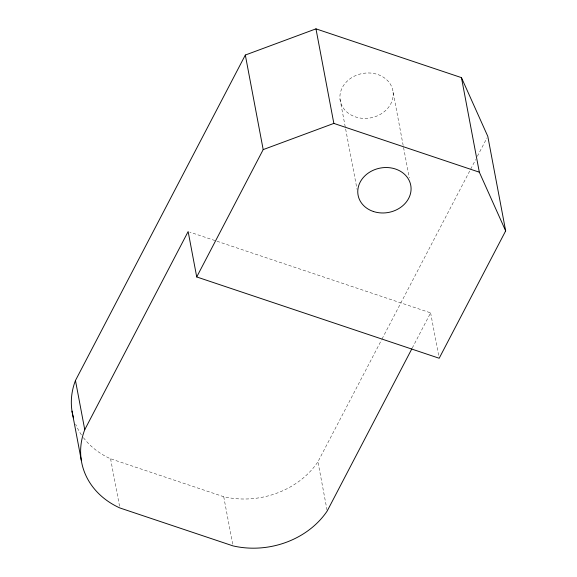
<?xml version="1.0" encoding="UTF-8"?>
<svg xmlns="http://www.w3.org/2000/svg" width="577" height="577" viewBox="0 0 577 577"><rect width="100%" height="100%" fill="white"/><g stroke="black" fill="none" stroke-linecap="round" stroke-linejoin="round"><path stroke-width="0.43" stroke-dasharray="2.88 2.16" d="M327.051 510.097L317.927 461.802L381.628 339.752M382.046 338.959L475.722 159.476M477.381 156.288L486.959 137.939M412.267 348.018L430.615 312.864L189.855 232.142M83.47 437.712A80.376 67.711 -10.7 0 0 110.575 458.787L223.725 496.725A80.376 67.711 -10.7 0 0 317.927 461.802M393.096 92.118A26.794 22.568 -10.7 0 1 355.482 116.915A26.794 22.568 -10.7 0 1 351.097 78.039A26.794 22.568 -10.7 0 1 393.096 92.118L409.295 177.839M430.615 312.864L438.859 356.507M340.019 99.266L357.055 189.4M223.725 496.725L233.021 545.892M110.575 458.787L119.865 507.955M81.422 434.87A80.376 67.711 -10.7 0 1 75.688 424.239"/><path stroke-width="0.87" d="M73.452 417.784A80.376 67.711 -10.7 0 1 75.464 380.503L245.326 55.039L315.972 28.85L461.456 77.628L487.796 136.345L505.661 230.901L439.191 358.252L196.721 276.953L188.145 231.565L84.754 429.67A80.376 67.711 -10.7 0 0 119.865 507.955L233.021 545.892A80.376 67.711 -10.7 0 0 327.217 510.977L411.855 348.811M196.721 276.953L263.191 149.602L245.326 55.039M263.191 149.602L333.845 123.406L479.321 172.191L505.661 230.901M461.456 77.628L479.321 172.191M315.972 28.85L333.845 123.406M75.464 380.503L84.754 429.67M72.01 411.12L81.299 460.287M373.348 211.478A26.794 22.568 -10.7 0 0 410.961 186.681A26.794 22.568 -10.7 0 0 368.97 172.595A26.794 22.568 -10.7 0 0 373.348 211.478"/></g></svg>
